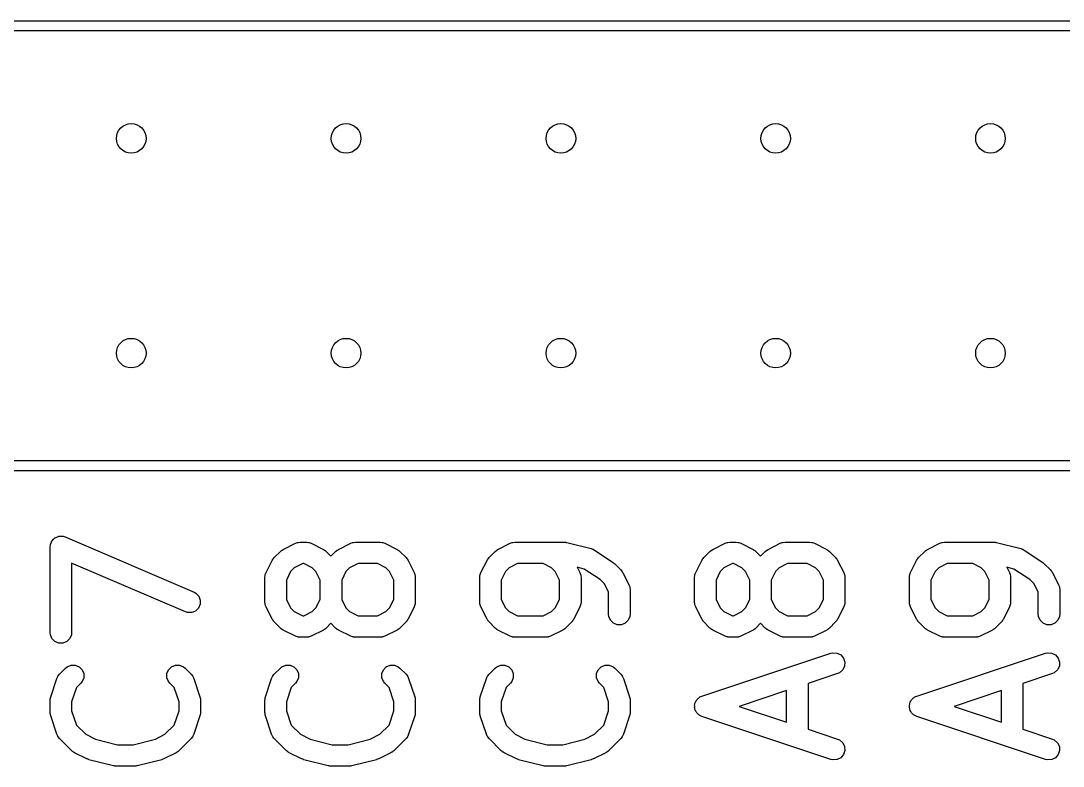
# Model space of a CAD drawing. Extents: x 0.05 to 1.97, y 0.05 to 3.57.
# Drawn here: x 0.6986 to 1.1838, y 2.6077 to 2.9547 of the extents above; entities that cross this region are included whole.
import ezdxf

# ---------------------------------------------------------------- set-up
doc = ezdxf.new("R2010")
doc.units = 0
doc.header["$MEASUREMENT"] = 0
doc.layers.add('BLACK', color=7, linetype='CONTINUOUS')

msp = doc.modelspace()

# ---------------------------------------------------------------- linework, layer by layer
at = {"layer": 'BLACK', "linetype": 'CONTINUOUS'}
for p, q in [((0.19764, 2.95472), (1.80236, 2.95472)), ((1.8, 2.95), (0.2, 2.95)), ((0.30236, 2.75), (1.8, 2.75)), ((1.80236, 2.74528), (0.3, 2.74528)), ((0.71272, 2.71175), (0.71308, 2.71263)), ((0.71308, 2.71263), (0.7131, 2.71265)), ((0.7131, 2.71265), (0.71311, 2.71268)), ((0.71311, 2.71268), (0.71379, 2.71334)), ((0.71379, 2.71334), (0.71446, 2.71401)), ((0.71446, 2.71401), (0.71449, 2.71402)), ((0.71449, 2.71402), (0.71451, 2.71404)), ((0.71451, 2.71404), (0.71539, 2.71439)), ((0.71539, 2.71439), (0.71626, 2.71475)), ((0.71626, 2.71475), (0.71629, 2.71475)), ((0.71629, 2.71475), (0.71632, 2.71477)), ((0.71632, 2.71477), (0.71727, 2.71475)), ((0.71727, 2.71475), (0.71821, 2.71475)), ((0.71821, 2.71475), (0.71824, 2.71474)), ((0.71824, 2.71474), (0.71827, 2.71474)), ((0.71827, 2.71474), (0.71921, 2.71445)), ((0.71921, 2.71445), (0.77921, 2.68873)), ((0.71224, 2.70985), (0.71233, 2.71083)), ((0.71224, 2.66985), (0.71224, 2.70985)), ((0.71233, 2.71083), (0.71235, 2.71085)), ((0.71235, 2.71088), (0.71272, 2.71175)), ((0.71235, 2.71085), (0.71235, 2.71088)), ((0.81942, 2.70767), (0.8198, 2.70799)), ((0.8198, 2.70799), (0.81989, 2.70809)), ((0.81989, 2.70809), (0.82004, 2.70818)), ((0.82004, 2.70818), (0.82017, 2.70829)), ((0.82017, 2.70829), (0.8203, 2.70834)), ((0.8203, 2.70834), (0.82072, 2.70861)), ((0.82072, 2.70861), (0.82643, 2.71146)), ((0.82643, 2.71146), (0.82735, 2.71181)), ((0.82735, 2.71181), (0.82752, 2.71183)), ((0.82752, 2.71183), (0.82769, 2.7119)), ((0.82769, 2.7119), (0.82867, 2.71199)), ((0.82867, 2.71199), (0.83152, 2.71199)), ((0.83152, 2.71199), (0.8325, 2.7119)), ((0.8325, 2.7119), (0.83266, 2.71183)), ((0.83266, 2.71183), (0.83284, 2.71181)), ((0.83284, 2.71181), (0.83376, 2.71146)), ((0.83376, 2.71146), (0.83947, 2.70861)), ((0.83947, 2.70861), (0.83989, 2.70834)), ((0.83989, 2.70834), (0.84001, 2.70829)), ((0.84001, 2.70829), (0.84015, 2.70818)), ((0.84015, 2.70818), (0.8403, 2.70809)), ((0.8403, 2.70809), (0.84039, 2.70799)), ((0.84039, 2.70799), (0.84077, 2.70767)), ((0.84513, 2.70767), (0.84551, 2.70799)), ((0.84551, 2.70799), (0.8456, 2.70809)), ((0.8456, 2.70809), (0.84575, 2.70818)), ((0.84575, 2.70818), (0.84589, 2.70829)), ((0.84589, 2.70829), (0.84601, 2.70834)), ((0.84601, 2.70834), (0.84643, 2.70861)), ((0.84643, 2.70861), (0.85214, 2.71146)), ((0.85214, 2.71146), (0.85306, 2.71181)), ((0.85306, 2.71181), (0.85324, 2.71183)), ((0.85324, 2.71183), (0.8534, 2.7119)), ((0.8534, 2.7119), (0.85438, 2.71199)), ((0.85438, 2.71199), (0.86581, 2.71199)), ((0.86581, 2.71199), (0.86678, 2.7119)), ((0.86678, 2.7119), (0.86695, 2.71183)), ((0.86695, 2.71183), (0.86713, 2.71181)), ((0.86713, 2.71181), (0.86804, 2.71146)), ((0.86804, 2.71146), (0.87376, 2.70861)), ((0.87376, 2.70861), (0.87418, 2.70834)), ((0.87418, 2.70834), (0.8743, 2.70829)), ((0.8743, 2.70829), (0.87444, 2.70818)), ((0.87444, 2.70818), (0.87459, 2.70809)), ((0.87459, 2.70809), (0.87467, 2.70799)), ((0.87467, 2.70799), (0.87506, 2.70767)), ((0.91942, 2.70767), (0.9198, 2.70799)), ((0.9198, 2.70799), (0.91989, 2.70809)), ((0.91989, 2.70809), (0.92004, 2.70818)), ((0.92004, 2.70818), (0.92017, 2.70829)), ((0.92017, 2.70829), (0.9203, 2.70834)), ((0.9203, 2.70834), (0.92072, 2.70861)), ((0.92072, 2.70861), (0.92643, 2.71146)), ((0.92643, 2.71146), (0.92735, 2.71181)), ((0.92735, 2.71181), (0.92752, 2.71183)), ((0.92752, 2.71183), (0.92769, 2.7119)), ((0.92769, 2.7119), (0.92867, 2.71199)), ((0.92867, 2.71199), (0.95152, 2.71199)), ((0.95152, 2.71199), (0.95169, 2.71198)), ((0.95169, 2.71198), (0.95177, 2.71199)), ((0.95177, 2.71199), (0.95213, 2.71193)), ((0.95213, 2.71193), (0.9525, 2.7119)), ((0.9525, 2.7119), (0.95257, 2.71187)), ((0.95257, 2.71187), (0.95274, 2.71184)), ((0.95274, 2.71184), (0.96416, 2.70899)), ((0.96416, 2.70899), (0.96474, 2.70878)), ((0.96474, 2.70878), (0.96486, 2.70876)), ((0.96486, 2.70876), (0.96497, 2.7087)), ((0.96497, 2.7087), (0.96509, 2.70866)), ((0.96509, 2.70866), (0.96519, 2.70858)), ((0.96519, 2.70858), (0.96572, 2.7083)), ((0.96572, 2.7083), (0.9743, 2.70258)), ((1.01942, 2.70767), (1.0198, 2.70799)), ((1.0198, 2.70799), (1.01989, 2.70809)), ((1.01989, 2.70809), (1.02004, 2.70818)), ((1.02004, 2.70818), (1.02017, 2.70829)), ((1.02017, 2.70829), (1.0203, 2.70834)), ((1.0203, 2.70834), (1.02072, 2.70861)), ((1.02072, 2.70861), (1.02643, 2.71146)), ((1.02643, 2.71146), (1.02735, 2.71181)), ((1.02735, 2.71181), (1.02752, 2.71183)), ((1.02752, 2.71183), (1.02769, 2.7119)), ((1.02769, 2.7119), (1.02867, 2.71199)), ((1.02867, 2.71199), (1.03152, 2.71199)), ((1.03152, 2.71199), (1.0325, 2.7119)), ((1.0325, 2.7119), (1.03266, 2.71183)), ((1.03266, 2.71183), (1.03284, 2.71181)), ((1.03284, 2.71181), (1.03376, 2.71146)), ((1.03376, 2.71146), (1.03947, 2.70861)), ((1.03947, 2.70861), (1.03989, 2.70834)), ((1.03989, 2.70834), (1.04001, 2.70829)), ((1.04001, 2.70829), (1.04015, 2.70818)), ((1.04015, 2.70818), (1.0403, 2.70809)), ((1.0403, 2.70809), (1.04039, 2.70799)), ((1.04039, 2.70799), (1.04077, 2.70767)), ((1.04513, 2.70767), (1.04551, 2.70799)), ((1.04551, 2.70799), (1.0456, 2.70809)), ((1.0456, 2.70809), (1.04575, 2.70818)), ((1.04575, 2.70818), (1.04589, 2.70829)), ((1.04589, 2.70829), (1.04601, 2.70834)), ((1.04601, 2.70834), (1.04643, 2.70861)), ((1.04643, 2.70861), (1.05214, 2.71146)), ((1.05214, 2.71146), (1.05306, 2.71181)), ((1.05306, 2.71181), (1.05324, 2.71183)), ((1.05324, 2.71183), (1.0534, 2.7119)), ((1.0534, 2.7119), (1.05438, 2.71199)), ((1.05438, 2.71199), (1.06581, 2.71199)), ((1.06581, 2.71199), (1.06678, 2.7119)), ((1.06678, 2.7119), (1.06695, 2.71183)), ((1.06695, 2.71183), (1.06713, 2.71181)), ((1.06713, 2.71181), (1.06804, 2.71146)), ((1.06804, 2.71146), (1.07376, 2.70861)), ((1.07376, 2.70861), (1.07418, 2.70834)), ((1.07418, 2.70834), (1.0743, 2.70829)), ((1.0743, 2.70829), (1.07444, 2.70818)), ((1.07444, 2.70818), (1.07459, 2.70809)), ((1.07459, 2.70809), (1.07467, 2.70799)), ((1.07467, 2.70799), (1.07506, 2.70767)), ((1.11942, 2.70767), (1.1198, 2.70799)), ((1.1198, 2.70799), (1.11989, 2.70809)), ((1.11989, 2.70809), (1.12004, 2.70818)), ((1.12004, 2.70818), (1.12017, 2.70829)), ((1.12017, 2.70829), (1.1203, 2.70834)), ((1.1203, 2.70834), (1.12072, 2.70861)), ((1.12072, 2.70861), (1.12643, 2.71146)), ((1.12643, 2.71146), (1.12735, 2.71181)), ((1.12735, 2.71181), (1.12752, 2.71183)), ((1.12752, 2.71183), (1.12769, 2.7119)), ((1.12769, 2.7119), (1.12867, 2.71199)), ((1.12867, 2.71199), (1.15152, 2.71199)), ((1.15152, 2.71199), (1.15169, 2.71198)), ((1.15169, 2.71198), (1.15177, 2.71199)), ((1.15177, 2.71199), (1.15213, 2.71193)), ((1.15213, 2.71193), (1.1525, 2.7119)), ((1.1525, 2.7119), (1.15257, 2.71187)), ((1.15257, 2.71187), (1.15274, 2.71184)), ((1.15274, 2.71184), (1.16416, 2.70899)), ((1.16416, 2.70899), (1.16474, 2.70878)), ((1.16474, 2.70878), (1.16486, 2.70876)), ((1.16486, 2.70876), (1.16497, 2.7087)), ((1.16497, 2.7087), (1.16509, 2.70866)), ((1.16509, 2.70866), (1.16519, 2.70858)), ((1.16519, 2.70858), (1.16572, 2.7083)), ((1.16572, 2.7083), (1.1743, 2.70258)), ((0.81276, 2.6978), (0.81562, 2.70351)), ((0.81562, 2.70351), (0.81589, 2.70393)), ((0.81589, 2.70393), (0.81594, 2.70406)), ((0.81594, 2.70406), (0.81605, 2.70419)), ((0.81605, 2.70419), (0.81614, 2.70434)), ((0.81614, 2.70434), (0.81624, 2.70443)), ((0.81624, 2.70443), (0.81656, 2.70481)), ((0.81656, 2.70481), (0.81942, 2.70767)), ((0.84077, 2.70767), (0.84295, 2.70549)), ((0.84295, 2.70549), (0.84513, 2.70767)), ((0.87506, 2.70767), (0.87792, 2.70481)), ((0.87792, 2.70481), (0.87823, 2.70443)), ((0.87823, 2.70443), (0.87833, 2.70434)), ((0.87833, 2.70434), (0.87842, 2.70419)), ((0.87842, 2.70419), (0.87854, 2.70406)), ((0.87854, 2.70406), (0.87859, 2.70393)), ((0.87859, 2.70393), (0.87885, 2.70351)), ((0.87885, 2.70351), (0.88171, 2.6978)), ((0.91276, 2.6978), (0.91562, 2.70351)), ((0.91562, 2.70351), (0.91589, 2.70393)), ((0.91589, 2.70393), (0.91594, 2.70406)), ((0.91594, 2.70406), (0.91605, 2.70419)), ((0.91605, 2.70419), (0.91614, 2.70434)), ((0.91614, 2.70434), (0.91624, 2.70443)), ((0.91624, 2.70443), (0.91656, 2.70481)), ((0.91656, 2.70481), (0.91942, 2.70767)), ((1.01276, 2.6978), (1.01562, 2.70351)), ((1.01562, 2.70351), (1.01589, 2.70393)), ((1.01589, 2.70393), (1.01594, 2.70406)), ((1.01594, 2.70406), (1.01605, 2.70419)), ((1.01605, 2.70419), (1.01614, 2.70434)), ((1.01614, 2.70434), (1.01624, 2.70443)), ((1.01624, 2.70443), (1.01656, 2.70481)), ((1.01656, 2.70481), (1.01942, 2.70767)), ((1.04077, 2.70767), (1.04295, 2.70549)), ((1.04295, 2.70549), (1.04513, 2.70767)), ((1.07506, 2.70767), (1.07792, 2.70481)), ((1.07792, 2.70481), (1.07823, 2.70443)), ((1.07823, 2.70443), (1.07833, 2.70434)), ((1.07833, 2.70434), (1.07842, 2.70419)), ((1.07842, 2.70419), (1.07854, 2.70406)), ((1.07854, 2.70406), (1.07859, 2.70393)), ((1.07859, 2.70393), (1.07885, 2.70351)), ((1.07885, 2.70351), (1.08171, 2.6978)), ((1.11277, 2.6978), (1.11562, 2.70351)), ((1.11562, 2.70351), (1.11589, 2.70393)), ((1.11589, 2.70393), (1.11594, 2.70406)), ((1.11594, 2.70406), (1.11605, 2.70419)), ((1.11605, 2.70419), (1.11614, 2.70434)), ((1.11614, 2.70434), (1.11624, 2.70443)), ((1.11624, 2.70443), (1.11656, 2.70481)), ((1.11656, 2.70481), (1.11942, 2.70767)), ((0.77527, 2.67954), (0.72224, 2.70227)), ((0.72224, 2.70227), (0.72224, 2.66985)), ((0.8242, 2.69832), (0.82224, 2.69438)), ((0.82591, 2.70003), (0.8242, 2.69832)), ((0.82985, 2.70199), (0.82591, 2.70003)), ((0.83034, 2.70199), (0.82985, 2.70199)), ((0.83428, 2.70003), (0.83034, 2.70199)), ((0.83598, 2.69832), (0.83428, 2.70003)), ((0.83795, 2.69438), (0.83598, 2.69832)), ((0.84992, 2.69832), (0.84795, 2.69438)), ((0.85163, 2.70003), (0.84992, 2.69832)), ((0.85556, 2.70199), (0.85163, 2.70003)), ((0.86463, 2.70199), (0.85556, 2.70199)), ((0.86856, 2.70003), (0.86463, 2.70199)), ((0.87027, 2.69832), (0.86856, 2.70003)), ((0.87224, 2.69438), (0.87027, 2.69832)), ((0.9242, 2.69832), (0.92224, 2.69438)), ((0.92591, 2.70003), (0.9242, 2.69832)), ((0.92985, 2.70199), (0.92591, 2.70003)), ((0.94177, 2.70199), (0.92985, 2.70199)), ((0.9457, 2.70003), (0.94177, 2.70199)), ((0.94741, 2.69832), (0.9457, 2.70003)), ((0.94938, 2.69438), (0.94741, 2.69832)), ((0.9609, 2.69949), (0.95759, 2.70032)), ((0.95759, 2.70032), (0.95885, 2.6978)), ((0.96834, 2.69454), (0.9609, 2.69949)), ((0.9743, 2.70258), (0.9743, 2.70258)), ((0.9743, 2.70258), (0.9743, 2.70258)), ((0.9743, 2.70258), (0.97467, 2.70227)), ((0.97467, 2.70227), (0.97505, 2.70196)), ((0.97505, 2.70196), (0.97506, 2.70196)), ((0.97506, 2.70196), (0.97506, 2.70196)), ((0.97506, 2.70196), (0.97792, 2.6991)), ((0.97792, 2.6991), (0.97823, 2.69872)), ((0.97823, 2.69872), (0.97833, 2.69863)), ((0.97833, 2.69863), (0.97842, 2.69848)), ((0.97842, 2.69848), (0.97854, 2.69834)), ((0.97854, 2.69834), (0.97859, 2.69822)), ((0.97859, 2.69822), (0.97885, 2.6978)), ((1.0242, 2.69832), (1.02224, 2.69438)), ((1.02591, 2.70003), (1.0242, 2.69832)), ((1.02985, 2.70199), (1.02591, 2.70003)), ((1.03034, 2.70199), (1.02985, 2.70199)), ((1.03428, 2.70003), (1.03034, 2.70199)), ((1.03598, 2.69832), (1.03428, 2.70003)), ((1.03795, 2.69438), (1.03598, 2.69832)), ((1.04992, 2.69832), (1.04795, 2.69438)), ((1.05163, 2.70003), (1.04992, 2.69832)), ((1.05556, 2.70199), (1.05163, 2.70003)), ((1.06463, 2.70199), (1.05556, 2.70199)), ((1.06856, 2.70003), (1.06463, 2.70199)), ((1.07027, 2.69832), (1.06856, 2.70003)), ((1.07224, 2.69438), (1.07027, 2.69832)), ((1.1242, 2.69832), (1.12224, 2.69438)), ((1.12591, 2.70003), (1.1242, 2.69832)), ((1.12985, 2.70199), (1.12591, 2.70003)), ((1.14177, 2.70199), (1.12985, 2.70199)), ((1.1457, 2.70003), (1.14177, 2.70199)), ((1.14741, 2.69832), (1.1457, 2.70003)), ((1.14938, 2.69438), (1.14741, 2.69832)), ((1.1609, 2.69949), (1.15759, 2.70032)), ((1.15759, 2.70032), (1.15885, 2.6978)), ((1.16834, 2.69454), (1.1609, 2.69949)), ((1.1743, 2.70258), (1.1743, 2.70258)), ((1.1743, 2.70258), (1.1743, 2.70258)), ((1.1743, 2.70258), (1.17467, 2.70227)), ((1.17467, 2.70227), (1.17505, 2.70196)), ((1.17505, 2.70196), (1.17506, 2.70196)), ((1.17506, 2.70196), (1.17506, 2.70196)), ((1.17506, 2.70196), (1.17792, 2.6991)), ((1.17792, 2.6991), (1.17823, 2.69872)), ((1.17823, 2.69872), (1.17833, 2.69863)), ((1.17833, 2.69863), (1.17842, 2.69848)), ((1.17842, 2.69848), (1.17854, 2.69834)), ((1.17854, 2.69834), (1.17859, 2.69822)), ((1.17859, 2.69822), (1.17885, 2.6978)), ((0.81224, 2.69556), (0.81233, 2.69654)), ((0.81224, 2.68414), (0.81224, 2.69556)), ((0.81233, 2.69654), (0.8124, 2.69671)), ((0.8124, 2.69671), (0.81241, 2.69688)), ((0.81241, 2.69688), (0.81276, 2.6978)), ((0.82224, 2.69438), (0.82224, 2.68532)), ((0.83795, 2.68532), (0.83795, 2.69438)), ((0.84795, 2.69438), (0.84795, 2.68532)), ((0.87224, 2.68532), (0.87224, 2.69438)), ((0.88171, 2.6978), (0.88206, 2.69688)), ((0.88206, 2.69688), (0.88207, 2.69671)), ((0.88207, 2.69671), (0.88214, 2.69654)), ((0.88214, 2.69654), (0.88224, 2.69556)), ((0.88224, 2.69556), (0.88224, 2.68414)), ((0.91224, 2.69556), (0.91233, 2.69654)), ((0.91224, 2.68414), (0.91224, 2.69556)), ((0.91233, 2.69654), (0.9124, 2.69671)), ((0.9124, 2.69671), (0.91241, 2.69688)), ((0.91241, 2.69688), (0.91276, 2.6978)), ((0.92224, 2.69438), (0.92224, 2.68532)), ((0.94938, 2.68532), (0.94938, 2.69438)), ((0.95885, 2.6978), (0.9592, 2.69688)), ((0.9592, 2.69688), (0.95922, 2.69671)), ((0.95922, 2.69671), (0.95928, 2.69654)), ((0.95928, 2.69654), (0.95938, 2.69556)), ((0.95938, 2.69556), (0.95938, 2.68414)), ((0.97027, 2.6926), (0.96834, 2.69454)), ((0.97885, 2.6978), (0.98171, 2.69209)), ((1.01224, 2.69556), (1.01233, 2.69654)), ((1.01224, 2.68414), (1.01224, 2.69556)), ((1.01233, 2.69654), (1.0124, 2.69671)), ((1.0124, 2.69671), (1.01241, 2.69688)), ((1.01241, 2.69688), (1.01276, 2.6978)), ((1.02224, 2.69438), (1.02224, 2.68532)), ((1.03795, 2.68532), (1.03795, 2.69438)), ((1.04795, 2.69438), (1.04795, 2.68532)), ((1.07224, 2.68532), (1.07224, 2.69438)), ((1.08171, 2.6978), (1.08206, 2.69688)), ((1.08206, 2.69688), (1.08207, 2.69671)), ((1.08207, 2.69671), (1.08214, 2.69654)), ((1.08214, 2.69654), (1.08224, 2.69556)), ((1.08224, 2.69556), (1.08224, 2.68414)), ((1.11224, 2.69556), (1.11233, 2.69654)), ((1.11224, 2.68414), (1.11224, 2.69556)), ((1.11233, 2.69654), (1.1124, 2.69671)), ((1.1124, 2.69671), (1.11241, 2.69688)), ((1.11241, 2.69688), (1.11277, 2.6978)), ((1.12224, 2.69438), (1.12224, 2.68532)), ((1.14938, 2.68532), (1.14938, 2.69438)), ((1.15885, 2.6978), (1.1592, 2.69688)), ((1.1592, 2.69688), (1.15922, 2.69671)), ((1.15922, 2.69671), (1.15928, 2.69654)), ((1.15928, 2.69654), (1.15938, 2.69556)), ((1.15938, 2.69556), (1.15938, 2.68414)), ((1.17027, 2.6926), (1.16834, 2.69454)), ((1.17885, 2.6978), (1.18171, 2.69209)), ((0.77921, 2.68873), (0.78007, 2.68826)), ((0.97224, 2.68867), (0.97027, 2.6926)), ((0.97224, 2.67842), (0.97224, 2.68867)), ((0.98171, 2.69209), (0.98206, 2.69117)), ((0.98206, 2.69117), (0.98207, 2.69099)), ((0.98207, 2.69099), (0.98214, 2.69083)), ((0.98214, 2.69083), (0.98224, 2.68985)), ((0.98224, 2.68985), (0.98224, 2.67842)), ((1.17224, 2.68867), (1.17027, 2.6926)), ((1.17224, 2.67842), (1.17224, 2.68867)), ((1.18171, 2.69209), (1.18206, 2.69117)), ((1.18206, 2.69117), (1.18207, 2.69099)), ((1.18207, 2.69099), (1.18214, 2.69083)), ((1.18214, 2.69083), (1.18224, 2.68985)), ((1.18224, 2.68985), (1.18224, 2.67842)), ((0.78007, 2.68826), (0.78143, 2.68686)), ((0.78143, 2.68686), (0.78215, 2.68505)), ((0.78215, 2.68505), (0.78213, 2.6831)), ((0.81233, 2.68316), (0.81224, 2.68414)), ((0.82224, 2.68532), (0.8242, 2.68138)), ((0.83598, 2.68138), (0.83795, 2.68532)), ((0.84795, 2.68532), (0.84992, 2.68138)), ((0.87027, 2.68138), (0.87224, 2.68532)), ((0.88224, 2.68414), (0.88214, 2.68316)), ((0.91233, 2.68316), (0.91224, 2.68414)), ((0.92224, 2.68532), (0.9242, 2.68138)), ((0.94741, 2.68138), (0.94938, 2.68532)), ((0.95938, 2.68414), (0.95928, 2.68316)), ((1.01233, 2.68316), (1.01224, 2.68414)), ((1.02224, 2.68532), (1.0242, 2.68138)), ((1.03598, 2.68138), (1.03795, 2.68532)), ((1.04795, 2.68532), (1.04992, 2.68138)), ((1.07027, 2.68138), (1.07224, 2.68532)), ((1.08224, 2.68414), (1.08214, 2.68316)), ((1.11233, 2.68316), (1.11224, 2.68414)), ((1.12224, 2.68532), (1.1242, 2.68138)), ((1.14741, 2.68138), (1.14938, 2.68532)), ((1.15938, 2.68414), (1.15928, 2.68316)), ((0.7762, 2.67924), (0.77527, 2.67954)), ((0.77815, 2.67922), (0.7762, 2.67924)), ((0.77996, 2.67994), (0.77815, 2.67922)), ((0.78136, 2.68131), (0.77996, 2.67994)), ((0.78213, 2.6831), (0.78136, 2.68131)), ((0.8124, 2.68299), (0.81233, 2.68316)), ((0.81241, 2.68281), (0.8124, 2.68299)), ((0.81276, 2.6819), (0.81241, 2.68281)), ((0.81562, 2.67618), (0.81276, 2.6819)), ((0.8242, 2.68138), (0.82591, 2.67967)), ((0.82591, 2.67967), (0.82985, 2.67771)), ((0.83034, 2.67771), (0.83428, 2.67967)), ((0.83428, 2.67967), (0.83598, 2.68138)), ((0.84992, 2.68138), (0.85163, 2.67967)), ((0.85163, 2.67967), (0.85556, 2.67771)), ((0.86463, 2.67771), (0.86856, 2.67967)), ((0.86856, 2.67967), (0.87027, 2.68138)), ((0.88171, 2.6819), (0.87885, 2.67618)), ((0.88206, 2.68281), (0.88171, 2.6819)), ((0.88207, 2.68299), (0.88206, 2.68281)), ((0.88214, 2.68316), (0.88207, 2.68299)), ((0.9124, 2.68299), (0.91233, 2.68316)), ((0.91241, 2.68281), (0.9124, 2.68299)), ((0.91276, 2.6819), (0.91241, 2.68281)), ((0.91562, 2.67618), (0.91276, 2.6819)), ((0.9242, 2.68138), (0.92591, 2.67967)), ((0.92591, 2.67967), (0.92985, 2.67771)), ((0.94177, 2.67771), (0.9457, 2.67967)), ((0.9457, 2.67967), (0.94741, 2.68138)), ((0.95885, 2.6819), (0.95599, 2.67618)), ((0.9592, 2.68281), (0.95885, 2.6819)), ((0.95922, 2.68299), (0.9592, 2.68281)), ((0.95928, 2.68316), (0.95922, 2.68299)), ((1.0124, 2.68299), (1.01233, 2.68316)), ((1.01241, 2.68281), (1.0124, 2.68299)), ((1.01276, 2.6819), (1.01241, 2.68281)), ((1.01562, 2.67618), (1.01276, 2.6819)), ((1.0242, 2.68138), (1.02591, 2.67967)), ((1.02591, 2.67967), (1.02985, 2.67771)), ((1.03034, 2.67771), (1.03428, 2.67967)), ((1.03428, 2.67967), (1.03598, 2.68138)), ((1.04992, 2.68138), (1.05163, 2.67967)), ((1.05163, 2.67967), (1.05556, 2.67771)), ((1.06463, 2.67771), (1.06856, 2.67967)), ((1.06856, 2.67967), (1.07027, 2.68138)), ((1.08171, 2.6819), (1.07885, 2.67618)), ((1.08206, 2.68281), (1.08171, 2.6819)), ((1.08207, 2.68299), (1.08206, 2.68281)), ((1.08214, 2.68316), (1.08207, 2.68299)), ((1.1124, 2.68299), (1.11233, 2.68316)), ((1.11241, 2.68281), (1.1124, 2.68299)), ((1.11277, 2.6819), (1.11241, 2.68281)), ((1.11562, 2.67618), (1.11277, 2.6819)), ((1.1242, 2.68138), (1.12591, 2.67967)), ((1.12591, 2.67967), (1.12985, 2.67771)), ((1.14177, 2.67771), (1.1457, 2.67967)), ((1.1457, 2.67967), (1.14741, 2.68138)), ((1.15885, 2.6819), (1.15599, 2.67618)), ((1.1592, 2.68281), (1.15885, 2.6819)), ((1.15922, 2.68299), (1.1592, 2.68281)), ((1.15928, 2.68316), (1.15922, 2.68299)), ((0.81589, 2.67577), (0.81562, 2.67618)), ((0.81594, 2.67564), (0.81589, 2.67577)), ((0.81605, 2.67551), (0.81594, 2.67564)), ((0.81614, 2.67536), (0.81605, 2.67551)), ((0.81624, 2.67527), (0.81614, 2.67536)), ((0.81656, 2.67489), (0.81624, 2.67527)), ((0.81942, 2.67203), (0.81656, 2.67489)), ((0.82985, 2.67771), (0.83034, 2.67771)), ((0.84295, 2.67421), (0.84077, 2.67203)), ((0.84513, 2.67203), (0.84295, 2.67421)), ((0.85556, 2.67771), (0.86463, 2.67771)), ((0.87792, 2.67489), (0.87506, 2.67203)), ((0.87823, 2.67527), (0.87792, 2.67489)), ((0.87833, 2.67536), (0.87823, 2.67527)), ((0.87842, 2.67551), (0.87833, 2.67536)), ((0.87854, 2.67564), (0.87842, 2.67551)), ((0.87859, 2.67577), (0.87854, 2.67564)), ((0.87885, 2.67618), (0.87859, 2.67577)), ((0.91589, 2.67577), (0.91562, 2.67618)), ((0.91594, 2.67564), (0.91589, 2.67577)), ((0.91605, 2.67551), (0.91594, 2.67564)), ((0.91614, 2.67536), (0.91605, 2.67551)), ((0.91624, 2.67527), (0.91614, 2.67536)), ((0.91656, 2.67489), (0.91624, 2.67527)), ((0.91942, 2.67203), (0.91656, 2.67489)), ((0.92985, 2.67771), (0.94177, 2.67771)), ((0.95506, 2.67489), (0.9522, 2.67203)), ((0.95537, 2.67527), (0.95506, 2.67489)), ((0.95547, 2.67536), (0.95537, 2.67527)), ((0.95557, 2.67551), (0.95547, 2.67536)), ((0.95568, 2.67564), (0.95557, 2.67551)), ((0.95573, 2.67577), (0.95568, 2.67564)), ((0.95599, 2.67618), (0.95573, 2.67577)), ((0.97233, 2.67745), (0.97224, 2.67842)), ((0.97308, 2.67564), (0.97233, 2.67745)), ((0.97446, 2.67426), (0.97308, 2.67564)), ((0.97626, 2.67352), (0.97446, 2.67426)), ((0.98001, 2.67426), (0.97821, 2.67352)), ((0.98139, 2.67564), (0.98001, 2.67426)), ((0.98214, 2.67745), (0.98139, 2.67564)), ((0.98224, 2.67842), (0.98214, 2.67745)), ((1.01589, 2.67577), (1.01562, 2.67618)), ((1.01594, 2.67564), (1.01589, 2.67577)), ((1.01605, 2.67551), (1.01594, 2.67564)), ((1.01614, 2.67536), (1.01605, 2.67551)), ((1.01624, 2.67527), (1.01614, 2.67536)), ((1.01656, 2.67489), (1.01624, 2.67527)), ((1.01942, 2.67203), (1.01656, 2.67489)), ((1.02985, 2.67771), (1.03034, 2.67771)), ((1.04295, 2.67421), (1.04077, 2.67203)), ((1.04513, 2.67203), (1.04295, 2.67421)), ((1.05556, 2.67771), (1.06463, 2.67771)), ((1.07792, 2.67489), (1.07506, 2.67203)), ((1.07823, 2.67527), (1.07792, 2.67489)), ((1.07833, 2.67536), (1.07823, 2.67527)), ((1.07842, 2.67551), (1.07833, 2.67536)), ((1.07854, 2.67564), (1.07842, 2.67551)), ((1.07859, 2.67577), (1.07854, 2.67564)), ((1.07885, 2.67618), (1.07859, 2.67577)), ((1.11589, 2.67577), (1.11562, 2.67618)), ((1.11594, 2.67564), (1.11589, 2.67577)), ((1.11605, 2.67551), (1.11594, 2.67564)), ((1.11614, 2.67536), (1.11605, 2.67551)), ((1.11624, 2.67527), (1.11614, 2.67536)), ((1.11656, 2.67489), (1.11624, 2.67527)), ((1.11942, 2.67203), (1.11656, 2.67489)), ((1.12985, 2.67771), (1.14177, 2.67771)), ((1.15506, 2.67489), (1.1522, 2.67203)), ((1.15537, 2.67527), (1.15506, 2.67489)), ((1.15547, 2.67536), (1.15537, 2.67527)), ((1.15557, 2.67551), (1.15547, 2.67536)), ((1.15568, 2.67564), (1.15557, 2.67551)), ((1.15573, 2.67577), (1.15568, 2.67564)), ((1.15599, 2.67618), (1.15573, 2.67577)), ((1.17233, 2.67745), (1.17224, 2.67842)), ((1.17308, 2.67564), (1.17233, 2.67745)), ((1.17446, 2.67426), (1.17308, 2.67564)), ((1.17626, 2.67352), (1.17446, 2.67426)), ((1.18001, 2.67426), (1.17821, 2.67352)), ((1.18139, 2.67564), (1.18001, 2.67426)), ((1.18214, 2.67745), (1.18139, 2.67564)), ((1.18224, 2.67842), (1.18214, 2.67745)), ((0.71233, 2.66887), (0.71224, 2.66985)), ((0.71308, 2.66707), (0.71233, 2.66887)), ((0.72214, 2.66887), (0.72139, 2.66707)), ((0.72224, 2.66985), (0.72214, 2.66887)), ((0.8198, 2.67171), (0.81942, 2.67203)), ((0.81989, 2.67161), (0.8198, 2.67171)), ((0.82004, 2.67152), (0.81989, 2.67161)), ((0.82017, 2.67141), (0.82004, 2.67152)), ((0.8203, 2.67136), (0.82017, 2.67141)), ((0.82072, 2.67109), (0.8203, 2.67136)), ((0.82643, 2.66823), (0.82072, 2.67109)), ((0.83947, 2.67109), (0.83376, 2.66823)), ((0.83989, 2.67136), (0.83947, 2.67109)), ((0.84001, 2.67141), (0.83989, 2.67136)), ((0.84015, 2.67152), (0.84001, 2.67141)), ((0.8403, 2.67161), (0.84015, 2.67152)), ((0.84039, 2.67171), (0.8403, 2.67161)), ((0.84077, 2.67203), (0.84039, 2.67171)), ((0.84551, 2.67171), (0.84513, 2.67203)), ((0.8456, 2.67161), (0.84551, 2.67171)), ((0.84575, 2.67152), (0.8456, 2.67161)), ((0.84589, 2.67141), (0.84575, 2.67152)), ((0.84601, 2.67136), (0.84589, 2.67141)), ((0.84643, 2.67109), (0.84601, 2.67136)), ((0.85214, 2.66823), (0.84643, 2.67109)), ((0.87376, 2.67109), (0.86804, 2.66823)), ((0.87418, 2.67136), (0.87376, 2.67109)), ((0.8743, 2.67141), (0.87418, 2.67136)), ((0.87444, 2.67152), (0.8743, 2.67141)), ((0.87459, 2.67161), (0.87444, 2.67152)), ((0.87467, 2.67171), (0.87459, 2.67161)), ((0.87506, 2.67203), (0.87467, 2.67171)), ((0.9198, 2.67171), (0.91942, 2.67203)), ((0.91989, 2.67161), (0.9198, 2.67171)), ((0.92004, 2.67152), (0.91989, 2.67161)), ((0.92017, 2.67141), (0.92004, 2.67152)), ((0.9203, 2.67136), (0.92017, 2.67141)), ((0.92072, 2.67109), (0.9203, 2.67136)), ((0.92643, 2.66823), (0.92072, 2.67109)), ((0.9509, 2.67109), (0.94519, 2.66823)), ((0.95132, 2.67136), (0.9509, 2.67109)), ((0.95144, 2.67141), (0.95132, 2.67136)), ((0.95158, 2.67152), (0.95144, 2.67141)), ((0.95173, 2.67161), (0.95158, 2.67152)), ((0.95182, 2.67171), (0.95173, 2.67161)), ((0.9522, 2.67203), (0.95182, 2.67171)), ((0.97821, 2.67352), (0.97626, 2.67352)), ((1.0198, 2.67171), (1.01942, 2.67203)), ((1.01989, 2.67161), (1.0198, 2.67171)), ((1.02004, 2.67152), (1.01989, 2.67161)), ((1.02017, 2.67141), (1.02004, 2.67152)), ((1.0203, 2.67136), (1.02017, 2.67141)), ((1.02072, 2.67109), (1.0203, 2.67136)), ((1.02643, 2.66823), (1.02072, 2.67109)), ((1.03947, 2.67109), (1.03376, 2.66823)), ((1.03989, 2.67136), (1.03947, 2.67109)), ((1.04001, 2.67141), (1.03989, 2.67136)), ((1.04015, 2.67152), (1.04001, 2.67141)), ((1.0403, 2.67161), (1.04015, 2.67152)), ((1.04039, 2.67171), (1.0403, 2.67161)), ((1.04077, 2.67203), (1.04039, 2.67171)), ((1.04551, 2.67171), (1.04513, 2.67203)), ((1.0456, 2.67161), (1.04551, 2.67171)), ((1.04575, 2.67152), (1.0456, 2.67161)), ((1.04589, 2.67141), (1.04575, 2.67152)), ((1.04601, 2.67136), (1.04589, 2.67141)), ((1.04643, 2.67109), (1.04601, 2.67136)), ((1.05214, 2.66823), (1.04643, 2.67109)), ((1.07376, 2.67109), (1.06804, 2.66823)), ((1.07418, 2.67136), (1.07376, 2.67109)), ((1.0743, 2.67141), (1.07418, 2.67136)), ((1.07444, 2.67152), (1.0743, 2.67141)), ((1.07459, 2.67161), (1.07444, 2.67152)), ((1.07467, 2.67171), (1.07459, 2.67161)), ((1.07506, 2.67203), (1.07467, 2.67171)), ((1.1198, 2.67171), (1.11942, 2.67203)), ((1.11989, 2.67161), (1.1198, 2.67171)), ((1.12004, 2.67152), (1.11989, 2.67161)), ((1.12017, 2.67141), (1.12004, 2.67152)), ((1.1203, 2.67136), (1.12017, 2.67141)), ((1.12072, 2.67109), (1.1203, 2.67136)), ((1.12643, 2.66823), (1.12072, 2.67109)), ((1.1509, 2.67109), (1.14519, 2.66823)), ((1.15132, 2.67136), (1.1509, 2.67109)), ((1.15144, 2.67141), (1.15132, 2.67136)), ((1.15158, 2.67152), (1.15144, 2.67141)), ((1.15173, 2.67161), (1.15158, 2.67152)), ((1.15182, 2.67171), (1.15173, 2.67161)), ((1.1522, 2.67203), (1.15182, 2.67171)), ((1.17821, 2.67352), (1.17626, 2.67352)), ((0.71446, 2.66569), (0.71308, 2.66707)), ((0.71626, 2.66495), (0.71446, 2.66569)), ((0.71821, 2.66495), (0.71626, 2.66495)), ((0.72001, 2.66569), (0.71821, 2.66495)), ((0.72139, 2.66707), (0.72001, 2.66569)), ((0.82735, 2.66788), (0.82643, 2.66823)), ((0.82752, 2.66787), (0.82735, 2.66788)), ((0.82769, 2.6678), (0.82752, 2.66787)), ((0.82867, 2.66771), (0.82769, 2.6678)), ((0.83152, 2.66771), (0.82867, 2.66771)), ((0.8325, 2.6678), (0.83152, 2.66771)), ((0.83266, 2.66787), (0.8325, 2.6678)), ((0.83284, 2.66788), (0.83266, 2.66787)), ((0.83376, 2.66823), (0.83284, 2.66788)), ((0.85306, 2.66788), (0.85214, 2.66823)), ((0.85324, 2.66787), (0.85306, 2.66788)), ((0.8534, 2.6678), (0.85324, 2.66787)), ((0.85438, 2.66771), (0.8534, 2.6678)), ((0.86581, 2.66771), (0.85438, 2.66771)), ((0.86678, 2.6678), (0.86581, 2.66771)), ((0.86695, 2.66787), (0.86678, 2.6678)), ((0.86713, 2.66788), (0.86695, 2.66787)), ((0.86804, 2.66823), (0.86713, 2.66788)), ((0.92735, 2.66788), (0.92643, 2.66823)), ((0.92752, 2.66787), (0.92735, 2.66788)), ((0.92769, 2.6678), (0.92752, 2.66787)), ((0.92867, 2.66771), (0.92769, 2.6678)), ((0.94295, 2.66771), (0.92867, 2.66771)), ((0.94393, 2.6678), (0.94295, 2.66771)), ((0.94409, 2.66787), (0.94393, 2.6678)), ((0.94427, 2.66788), (0.94409, 2.66787)), ((0.94519, 2.66823), (0.94427, 2.66788)), ((1.02735, 2.66788), (1.02643, 2.66823)), ((1.02752, 2.66787), (1.02735, 2.66788)), ((1.02769, 2.6678), (1.02752, 2.66787)), ((1.02867, 2.66771), (1.02769, 2.6678)), ((1.03152, 2.66771), (1.02867, 2.66771)), ((1.0325, 2.6678), (1.03152, 2.66771)), ((1.03266, 2.66787), (1.0325, 2.6678)), ((1.03284, 2.66788), (1.03266, 2.66787)), ((1.03376, 2.66823), (1.03284, 2.66788)), ((1.05306, 2.66788), (1.05214, 2.66823)), ((1.05324, 2.66787), (1.05306, 2.66788)), ((1.0534, 2.6678), (1.05324, 2.66787)), ((1.05438, 2.66771), (1.0534, 2.6678)), ((1.06581, 2.66771), (1.05438, 2.66771)), ((1.06678, 2.6678), (1.06581, 2.66771)), ((1.06695, 2.66787), (1.06678, 2.6678)), ((1.06713, 2.66788), (1.06695, 2.66787)), ((1.06804, 2.66823), (1.06713, 2.66788)), ((1.12735, 2.66788), (1.12643, 2.66823)), ((1.12752, 2.66787), (1.12735, 2.66788)), ((1.12769, 2.6678), (1.12752, 2.66787)), ((1.12867, 2.66771), (1.12769, 2.6678)), ((1.14295, 2.66771), (1.12867, 2.66771)), ((1.14393, 2.6678), (1.14295, 2.66771)), ((1.14409, 2.66787), (1.14393, 2.6678)), ((1.14427, 2.66788), (1.14409, 2.66787)), ((1.14519, 2.66823), (1.14427, 2.66788)), ((1.01566, 2.64031), (1.07566, 2.66031)), ((1.07566, 2.66031), (1.07661, 2.66052)), ((1.07661, 2.66052), (1.07856, 2.66039)), ((1.07856, 2.66039), (1.0803, 2.65951)), ((1.0803, 2.65951), (1.08158, 2.65804)), ((1.11566, 2.64031), (1.17566, 2.66031)), ((1.17566, 2.66031), (1.17661, 2.66052)), ((1.17661, 2.66052), (1.17856, 2.66039)), ((1.17856, 2.66039), (1.1803, 2.65951)), ((1.1803, 2.65951), (1.18158, 2.65804)), ((0.72017, 2.65401), (0.72198, 2.65475)), ((0.72198, 2.65475), (0.72393, 2.65475)), ((0.72393, 2.65475), (0.72573, 2.65401)), ((0.76874, 2.65401), (0.77055, 2.65475)), ((0.77055, 2.65475), (0.7725, 2.65475)), ((0.7725, 2.65475), (0.7743, 2.65401)), ((0.82017, 2.65401), (0.82198, 2.65475)), ((0.82198, 2.65475), (0.82393, 2.65475)), ((0.82393, 2.65475), (0.82573, 2.65401)), ((0.86874, 2.65401), (0.87055, 2.65475)), ((0.87055, 2.65475), (0.8725, 2.65475)), ((0.8725, 2.65475), (0.8743, 2.65401)), ((0.92017, 2.65401), (0.92198, 2.65475)), ((0.92198, 2.65475), (0.92393, 2.65475)), ((0.92393, 2.65475), (0.92573, 2.65401)), ((0.96874, 2.65401), (0.97055, 2.65475)), ((0.97055, 2.65475), (0.9725, 2.65475)), ((0.9725, 2.65475), (0.9743, 2.65401)), ((1.08158, 2.65804), (1.0822, 2.65619)), ((1.0822, 2.65619), (1.08206, 2.65424)), ((1.18158, 2.65804), (1.1822, 2.65619)), ((1.1822, 2.65619), (1.18206, 2.65424)), ((0.71535, 2.64857), (0.71575, 2.64947)), ((0.71575, 2.64947), (0.71587, 2.6496)), ((0.71587, 2.6496), (0.71594, 2.64977)), ((0.71594, 2.64977), (0.71656, 2.65053)), ((0.71656, 2.65053), (0.71942, 2.65339)), ((0.71942, 2.65339), (0.72017, 2.65401)), ((0.72573, 2.65401), (0.72711, 2.65263)), ((0.72711, 2.65263), (0.72786, 2.65083)), ((0.72786, 2.65083), (0.72786, 2.64887)), ((0.76662, 2.65083), (0.76737, 2.65263)), ((0.76662, 2.64887), (0.76662, 2.65083)), ((0.76737, 2.65263), (0.76874, 2.65401)), ((0.7743, 2.65401), (0.77506, 2.65339)), ((0.77506, 2.65339), (0.77792, 2.65053)), ((0.77792, 2.65053), (0.77854, 2.64977)), ((0.77854, 2.64977), (0.77861, 2.6496)), ((0.77861, 2.6496), (0.77872, 2.64947)), ((0.77872, 2.64947), (0.77912, 2.64857)), ((0.81535, 2.64857), (0.81575, 2.64947)), ((0.81575, 2.64947), (0.81587, 2.6496)), ((0.81587, 2.6496), (0.81594, 2.64977)), ((0.81594, 2.64977), (0.81656, 2.65053)), ((0.81656, 2.65053), (0.81942, 2.65339)), ((0.81942, 2.65339), (0.82017, 2.65401)), ((0.82573, 2.65401), (0.82711, 2.65263)), ((0.82711, 2.65263), (0.82786, 2.65083)), ((0.82786, 2.65083), (0.82786, 2.64887)), ((0.86662, 2.65083), (0.86737, 2.65263)), ((0.86662, 2.64887), (0.86662, 2.65083)), ((0.86737, 2.65263), (0.86874, 2.65401)), ((0.8743, 2.65401), (0.87506, 2.65339)), ((0.87506, 2.65339), (0.87792, 2.65053)), ((0.87792, 2.65053), (0.87854, 2.64977)), ((0.87854, 2.64977), (0.87861, 2.6496)), ((0.87861, 2.6496), (0.87872, 2.64947)), ((0.87872, 2.64947), (0.87912, 2.64857)), ((0.91535, 2.64857), (0.91575, 2.64947)), ((0.91575, 2.64947), (0.91587, 2.6496)), ((0.91587, 2.6496), (0.91594, 2.64977)), ((0.91594, 2.64977), (0.91656, 2.65053)), ((0.91656, 2.65053), (0.91942, 2.65339)), ((0.91942, 2.65339), (0.92017, 2.65401)), ((0.92573, 2.65401), (0.92711, 2.65263)), ((0.92711, 2.65263), (0.92786, 2.65083)), ((0.92786, 2.65083), (0.92786, 2.64887)), ((0.96662, 2.65083), (0.96737, 2.65263)), ((0.96662, 2.64887), (0.96662, 2.65083)), ((0.96737, 2.65263), (0.96874, 2.65401)), ((0.9743, 2.65401), (0.97506, 2.65339)), ((0.97506, 2.65339), (0.97792, 2.65053)), ((0.97792, 2.65053), (0.97854, 2.64977)), ((0.97854, 2.64977), (0.97861, 2.6496)), ((0.97861, 2.6496), (0.97872, 2.64947)), ((0.97872, 2.64947), (0.97912, 2.64857)), ((1.07882, 2.65082), (1.06509, 2.64625)), ((1.07971, 2.65122), (1.07882, 2.65082)), ((1.08119, 2.6525), (1.07971, 2.65122)), ((1.08206, 2.65424), (1.08119, 2.6525)), ((1.17882, 2.65082), (1.16509, 2.64625)), ((1.17971, 2.65122), (1.17882, 2.65082)), ((1.18119, 2.6525), (1.17971, 2.65122)), ((1.18206, 2.65424), (1.18119, 2.6525)), ((0.71249, 2.64), (0.71535, 2.64857)), ((0.72649, 2.64631), (0.72446, 2.64429)), ((0.72711, 2.64707), (0.72649, 2.64631)), ((0.72786, 2.64887), (0.72711, 2.64707)), ((0.76737, 2.64707), (0.76662, 2.64887)), ((0.76799, 2.64631), (0.76737, 2.64707)), ((0.77001, 2.64429), (0.76799, 2.64631)), ((0.77912, 2.64857), (0.78198, 2.64)), ((0.81249, 2.64), (0.81535, 2.64857)), ((0.82649, 2.64631), (0.82446, 2.64429)), ((0.82711, 2.64707), (0.82649, 2.64631)), ((0.82786, 2.64887), (0.82711, 2.64707)), ((0.86737, 2.64707), (0.86662, 2.64887)), ((0.86799, 2.64631), (0.86737, 2.64707)), ((0.87001, 2.64429), (0.86799, 2.64631)), ((0.87912, 2.64857), (0.88198, 2.64)), ((0.91249, 2.64), (0.91535, 2.64857)), ((0.92649, 2.64631), (0.92446, 2.64429)), ((0.92711, 2.64707), (0.92649, 2.64631)), ((0.92786, 2.64887), (0.92711, 2.64707)), ((0.96737, 2.64707), (0.96662, 2.64887)), ((0.96799, 2.64631), (0.96737, 2.64707)), ((0.97001, 2.64429), (0.96799, 2.64631)), ((0.97912, 2.64857), (0.98198, 2.64)), ((1.06509, 2.64625), (1.06509, 2.62488)), ((1.16509, 2.64625), (1.16509, 2.62488)), ((0.71238, 2.63952), (0.71249, 2.64)), ((0.72446, 2.64429), (0.72224, 2.63761)), ((0.77224, 2.63761), (0.77001, 2.64429)), ((0.78198, 2.64), (0.78209, 2.63952)), ((0.81238, 2.63952), (0.81249, 2.64)), ((0.82446, 2.64429), (0.82224, 2.63761)), ((0.87224, 2.63761), (0.87001, 2.64429)), ((0.88198, 2.64), (0.88209, 2.63952)), ((0.91238, 2.63952), (0.91249, 2.64)), ((0.92446, 2.64429), (0.92224, 2.63761)), ((0.97224, 2.63761), (0.97001, 2.64429)), ((0.98198, 2.64), (0.98209, 2.63952)), ((1.01449, 2.63967), (1.01476, 2.63991)), ((1.01476, 2.63991), (1.01566, 2.64031)), ((1.05509, 2.64291), (1.03305, 2.63556)), ((1.05509, 2.62822), (1.05509, 2.64291)), ((1.11449, 2.63967), (1.11476, 2.63991)), ((1.11476, 2.63991), (1.11566, 2.64031)), ((1.15509, 2.64291), (1.13305, 2.63556)), ((1.15509, 2.62822), (1.15509, 2.64291)), ((0.71224, 2.63842), (0.71229, 2.63891)), ((0.71224, 2.63271), (0.71224, 2.63842)), ((0.71228, 2.63905), (0.71232, 2.63922)), ((0.71229, 2.63891), (0.71228, 2.63905)), ((0.71232, 2.63922), (0.71233, 2.6394)), ((0.71233, 2.6394), (0.71238, 2.63952)), ((0.72224, 2.63761), (0.72224, 2.63352)), ((0.77224, 2.63352), (0.77224, 2.63761)), ((0.78209, 2.63952), (0.78214, 2.6394)), ((0.78214, 2.6394), (0.78216, 2.63922)), ((0.78216, 2.63922), (0.7822, 2.63905)), ((0.7822, 2.63905), (0.78219, 2.63891)), ((0.78219, 2.63891), (0.78224, 2.63842)), ((0.78224, 2.63842), (0.78224, 2.63271)), ((0.81224, 2.63842), (0.81229, 2.63891)), ((0.81224, 2.63271), (0.81224, 2.63842)), ((0.81228, 2.63905), (0.81232, 2.63922)), ((0.81229, 2.63891), (0.81228, 2.63905)), ((0.81232, 2.63922), (0.81233, 2.6394)), ((0.81233, 2.6394), (0.81238, 2.63952)), ((0.82224, 2.63761), (0.82224, 2.63352)), ((0.87224, 2.63352), (0.87224, 2.63761)), ((0.88209, 2.63952), (0.88214, 2.6394)), ((0.88214, 2.6394), (0.88216, 2.63922)), ((0.88216, 2.63922), (0.8822, 2.63905)), ((0.8822, 2.63905), (0.88219, 2.63891)), ((0.88219, 2.63891), (0.88224, 2.63842)), ((0.88224, 2.63842), (0.88224, 2.63271)), ((0.91224, 2.63842), (0.91229, 2.63891)), ((0.91224, 2.63271), (0.91224, 2.63842)), ((0.91228, 2.63905), (0.91232, 2.63922)), ((0.91229, 2.63891), (0.91228, 2.63905)), ((0.91232, 2.63922), (0.91233, 2.6394)), ((0.91233, 2.6394), (0.91238, 2.63952)), ((0.92224, 2.63761), (0.92224, 2.63352)), ((0.97224, 2.63352), (0.97224, 2.63761)), ((0.98209, 2.63952), (0.98214, 2.6394)), ((0.98214, 2.6394), (0.98216, 2.63922)), ((0.98216, 2.63922), (0.9822, 2.63905)), ((0.9822, 2.63905), (0.98219, 2.63891)), ((0.98219, 2.63891), (0.98224, 2.63842)), ((0.98224, 2.63842), (0.98224, 2.63271)), ((1.01228, 2.63619), (1.01239, 2.63653)), ((1.01232, 2.63556), (1.01228, 2.63619)), ((1.01228, 2.63494), (1.01232, 2.63556)), ((1.01239, 2.6346), (1.01228, 2.63494)), ((1.01239, 2.63653), (1.01241, 2.63688)), ((1.01241, 2.63688), (1.01269, 2.63745)), ((1.01269, 2.63745), (1.01289, 2.63804)), ((1.01289, 2.63804), (1.01313, 2.63831)), ((1.01313, 2.63831), (1.01329, 2.63863)), ((1.01329, 2.63863), (1.01376, 2.63904)), ((1.01376, 2.63904), (1.01417, 2.63951)), ((1.01417, 2.63951), (1.01449, 2.63967)), ((1.03305, 2.63556), (1.05509, 2.62822)), ((1.11228, 2.63619), (1.11239, 2.63653)), ((1.11232, 2.63556), (1.11228, 2.63619)), ((1.11228, 2.63494), (1.11232, 2.63556)), ((1.11239, 2.6346), (1.11228, 2.63494)), ((1.11239, 2.63653), (1.11241, 2.63688)), ((1.11241, 2.63688), (1.11269, 2.63745)), ((1.11269, 2.63745), (1.11289, 2.63804)), ((1.11289, 2.63804), (1.11313, 2.63831)), ((1.11313, 2.63831), (1.11329, 2.63863)), ((1.11329, 2.63863), (1.11376, 2.63904)), ((1.11376, 2.63904), (1.11417, 2.63951)), ((1.11417, 2.63951), (1.11449, 2.63967)), ((1.13305, 2.63556), (1.15509, 2.62822)), ((0.71229, 2.63221), (0.71224, 2.63271)), ((0.71228, 2.63208), (0.71229, 2.63221)), ((0.71232, 2.63191), (0.71228, 2.63208)), ((0.71233, 2.63173), (0.71232, 2.63191)), ((0.71238, 2.63161), (0.71233, 2.63173)), ((0.71249, 2.63113), (0.71238, 2.63161)), ((0.71535, 2.62255), (0.71249, 2.63113)), ((0.72224, 2.63352), (0.72446, 2.62684)), ((0.77001, 2.62684), (0.77224, 2.63352)), ((0.78198, 2.63113), (0.77912, 2.62255)), ((0.78209, 2.63161), (0.78198, 2.63113)), ((0.78214, 2.63173), (0.78209, 2.63161)), ((0.78216, 2.63191), (0.78214, 2.63173)), ((0.7822, 2.63208), (0.78216, 2.63191)), ((0.78224, 2.63271), (0.78219, 2.63221)), ((0.78219, 2.63221), (0.7822, 2.63208)), ((0.81229, 2.63221), (0.81224, 2.63271)), ((0.81228, 2.63208), (0.81229, 2.63221)), ((0.81232, 2.63191), (0.81228, 2.63208)), ((0.81233, 2.63173), (0.81232, 2.63191)), ((0.81238, 2.63161), (0.81233, 2.63173)), ((0.81249, 2.63113), (0.81238, 2.63161)), ((0.81535, 2.62255), (0.81249, 2.63113)), ((0.82224, 2.63352), (0.82446, 2.62684)), ((0.87001, 2.62684), (0.87224, 2.63352)), ((0.88198, 2.63113), (0.87912, 2.62255)), ((0.88209, 2.63161), (0.88198, 2.63113)), ((0.88214, 2.63173), (0.88209, 2.63161)), ((0.88216, 2.63191), (0.88214, 2.63173)), ((0.8822, 2.63208), (0.88216, 2.63191)), ((0.88224, 2.63271), (0.88219, 2.63221)), ((0.88219, 2.63221), (0.8822, 2.63208)), ((0.91229, 2.63221), (0.91224, 2.63271)), ((0.91228, 2.63208), (0.91229, 2.63221)), ((0.91232, 2.63191), (0.91228, 2.63208)), ((0.91233, 2.63173), (0.91232, 2.63191)), ((0.91238, 2.63161), (0.91233, 2.63173)), ((0.91249, 2.63113), (0.91238, 2.63161)), ((0.91535, 2.62255), (0.91249, 2.63113)), ((0.92224, 2.63352), (0.92446, 2.62684)), ((0.97001, 2.62684), (0.97224, 2.63352)), ((0.98198, 2.63113), (0.97912, 2.62255)), ((0.98209, 2.63161), (0.98198, 2.63113)), ((0.98214, 2.63173), (0.98209, 2.63161)), ((0.98216, 2.63191), (0.98214, 2.63173)), ((0.9822, 2.63208), (0.98216, 2.63191)), ((0.98224, 2.63271), (0.98219, 2.63221)), ((0.98219, 2.63221), (0.9822, 2.63208)), ((1.01241, 2.63424), (1.01239, 2.6346)), ((1.01269, 2.63368), (1.01241, 2.63424)), ((1.01289, 2.63309), (1.01269, 2.63368)), ((1.01313, 2.63282), (1.01289, 2.63309)), ((1.01329, 2.6325), (1.01313, 2.63282)), ((1.01376, 2.63209), (1.01329, 2.6325)), ((1.01417, 2.63161), (1.01376, 2.63209)), ((1.01449, 2.63145), (1.01417, 2.63161)), ((1.01476, 2.63122), (1.01449, 2.63145)), ((1.01566, 2.63082), (1.01476, 2.63122)), ((1.07566, 2.61082), (1.01566, 2.63082)), ((1.11241, 2.63424), (1.11239, 2.6346)), ((1.11269, 2.63368), (1.11241, 2.63424)), ((1.11289, 2.63309), (1.11269, 2.63368)), ((1.11313, 2.63282), (1.11289, 2.63309)), ((1.11329, 2.6325), (1.11313, 2.63282)), ((1.11376, 2.63209), (1.11329, 2.6325)), ((1.11417, 2.63161), (1.11376, 2.63209)), ((1.11449, 2.63145), (1.11417, 2.63161)), ((1.11476, 2.63122), (1.11449, 2.63145)), ((1.11566, 2.63082), (1.11476, 2.63122)), ((1.17566, 2.61082), (1.11566, 2.63082)), ((0.72446, 2.62684), (0.72877, 2.62253)), ((0.7657, 2.62253), (0.77001, 2.62684)), ((0.82446, 2.62684), (0.82877, 2.62253)), ((0.8657, 2.62253), (0.87001, 2.62684)), ((0.92446, 2.62684), (0.92877, 2.62253)), ((0.9657, 2.62253), (0.97001, 2.62684)), ((0.71575, 2.62166), (0.71535, 2.62255)), ((0.71587, 2.62152), (0.71575, 2.62166)), ((0.71594, 2.62136), (0.71587, 2.62152)), ((0.71656, 2.6206), (0.71594, 2.62136)), ((0.72227, 2.61489), (0.71656, 2.6206)), ((0.72877, 2.62253), (0.73327, 2.62028)), ((0.76121, 2.62028), (0.7657, 2.62253)), ((0.77792, 2.6206), (0.7722, 2.61489)), ((0.77854, 2.62136), (0.77792, 2.6206)), ((0.77861, 2.62152), (0.77854, 2.62136)), ((0.77872, 2.62166), (0.77861, 2.62152)), ((0.77912, 2.62255), (0.77872, 2.62166)), ((0.81575, 2.62166), (0.81535, 2.62255)), ((0.81587, 2.62152), (0.81575, 2.62166)), ((0.81594, 2.62136), (0.81587, 2.62152)), ((0.81656, 2.6206), (0.81594, 2.62136)), ((0.82227, 2.61489), (0.81656, 2.6206)), ((0.82877, 2.62253), (0.83327, 2.62028)), ((0.86121, 2.62028), (0.8657, 2.62253)), ((0.87792, 2.6206), (0.8722, 2.61489)), ((0.87854, 2.62136), (0.87792, 2.6206)), ((0.87861, 2.62152), (0.87854, 2.62136)), ((0.87872, 2.62166), (0.87861, 2.62152)), ((0.87912, 2.62255), (0.87872, 2.62166)), ((0.91575, 2.62166), (0.91535, 2.62255)), ((0.91587, 2.62152), (0.91575, 2.62166)), ((0.91594, 2.62136), (0.91587, 2.62152)), ((0.91656, 2.6206), (0.91594, 2.62136)), ((0.92227, 2.61489), (0.91656, 2.6206)), ((0.92877, 2.62253), (0.93327, 2.62028)), ((0.96121, 2.62028), (0.9657, 2.62253)), ((0.97792, 2.6206), (0.9722, 2.61489)), ((0.97854, 2.62136), (0.97792, 2.6206)), ((0.97861, 2.62152), (0.97854, 2.62136)), ((0.97872, 2.62166), (0.97861, 2.62152)), ((0.97912, 2.62255), (0.97872, 2.62166)), ((1.06509, 2.62488), (1.07882, 2.62031)), ((1.16509, 2.62488), (1.17882, 2.62031)), ((0.73327, 2.62028), (0.74357, 2.61771)), ((0.74357, 2.61771), (0.75091, 2.61771)), ((0.75091, 2.61771), (0.76121, 2.62028)), ((0.83327, 2.62028), (0.84357, 2.61771)), ((0.84357, 2.61771), (0.85091, 2.61771)), ((0.85091, 2.61771), (0.86121, 2.62028)), ((0.93327, 2.62028), (0.94357, 2.61771)), ((0.94357, 2.61771), (0.95091, 2.61771)), ((0.95091, 2.61771), (0.96121, 2.62028)), ((1.07882, 2.62031), (1.07971, 2.61991)), ((1.07971, 2.61991), (1.08119, 2.61863)), ((1.08119, 2.61863), (1.08206, 2.61688)), ((1.08206, 2.61688), (1.0822, 2.61494)), ((1.17882, 2.62031), (1.17971, 2.61991)), ((1.17971, 2.61991), (1.18119, 2.61863)), ((1.18119, 2.61863), (1.18206, 2.61688)), ((1.18206, 2.61688), (1.1822, 2.61494)), ((0.72266, 2.61457), (0.72227, 2.61489)), ((0.72274, 2.61447), (0.72266, 2.61457)), ((0.72289, 2.61438), (0.72274, 2.61447)), ((0.72303, 2.61426), (0.72289, 2.61438)), ((0.72315, 2.61421), (0.72303, 2.61426)), ((0.72357, 2.61395), (0.72315, 2.61421)), ((0.72929, 2.61109), (0.72357, 2.61395)), ((0.72936, 2.61106), (0.72929, 2.61109)), ((0.72939, 2.61104), (0.72936, 2.61106)), ((0.7298, 2.6109), (0.72939, 2.61104)), ((0.7302, 2.61074), (0.7298, 2.6109)), ((0.73024, 2.61074), (0.7302, 2.61074)), ((0.73031, 2.61071), (0.73024, 2.61074)), ((0.74174, 2.60786), (0.73031, 2.61071)), ((0.76416, 2.61071), (0.75274, 2.60786)), ((0.76424, 2.61074), (0.76416, 2.61071)), ((0.76427, 2.61074), (0.76424, 2.61074)), ((0.76468, 2.6109), (0.76427, 2.61074)), ((0.76509, 2.61104), (0.76468, 2.6109)), ((0.76512, 2.61106), (0.76509, 2.61104)), ((0.76519, 2.61109), (0.76512, 2.61106)), ((0.7709, 2.61395), (0.76519, 2.61109)), ((0.77132, 2.61421), (0.7709, 2.61395)), ((0.77144, 2.61426), (0.77132, 2.61421)), ((0.77158, 2.61438), (0.77144, 2.61426)), ((0.77173, 2.61447), (0.77158, 2.61438)), ((0.77182, 2.61457), (0.77173, 2.61447)), ((0.7722, 2.61489), (0.77182, 2.61457)), ((0.82266, 2.61457), (0.82227, 2.61489)), ((0.82274, 2.61447), (0.82266, 2.61457)), ((0.82289, 2.61438), (0.82274, 2.61447)), ((0.82303, 2.61426), (0.82289, 2.61438)), ((0.82315, 2.61421), (0.82303, 2.61426)), ((0.82357, 2.61395), (0.82315, 2.61421)), ((0.82929, 2.61109), (0.82357, 2.61395)), ((0.82936, 2.61106), (0.82929, 2.61109)), ((0.82939, 2.61104), (0.82936, 2.61106)), ((0.8298, 2.6109), (0.82939, 2.61104)), ((0.8302, 2.61074), (0.8298, 2.6109)), ((0.83024, 2.61074), (0.8302, 2.61074)), ((0.83031, 2.61071), (0.83024, 2.61074)), ((0.84174, 2.60786), (0.83031, 2.61071)), ((0.86416, 2.61071), (0.85274, 2.60786)), ((0.86424, 2.61074), (0.86416, 2.61071)), ((0.86427, 2.61074), (0.86424, 2.61074)), ((0.86468, 2.6109), (0.86427, 2.61074)), ((0.86509, 2.61104), (0.86468, 2.6109)), ((0.86512, 2.61106), (0.86509, 2.61104)), ((0.86519, 2.61109), (0.86512, 2.61106)), ((0.8709, 2.61395), (0.86519, 2.61109)), ((0.87132, 2.61421), (0.8709, 2.61395)), ((0.87144, 2.61426), (0.87132, 2.61421)), ((0.87158, 2.61438), (0.87144, 2.61426)), ((0.87173, 2.61447), (0.87158, 2.61438)), ((0.87182, 2.61457), (0.87173, 2.61447)), ((0.8722, 2.61489), (0.87182, 2.61457)), ((0.92266, 2.61457), (0.92227, 2.61489)), ((0.92274, 2.61447), (0.92266, 2.61457)), ((0.92289, 2.61438), (0.92274, 2.61447)), ((0.92303, 2.61426), (0.92289, 2.61438)), ((0.92315, 2.61421), (0.92303, 2.61426)), ((0.92357, 2.61395), (0.92315, 2.61421)), ((0.92929, 2.61109), (0.92357, 2.61395)), ((0.92936, 2.61106), (0.92929, 2.61109)), ((0.92939, 2.61104), (0.92936, 2.61106)), ((0.9298, 2.6109), (0.92939, 2.61104)), ((0.9302, 2.61074), (0.9298, 2.6109)), ((0.93024, 2.61074), (0.9302, 2.61074)), ((0.93031, 2.61071), (0.93024, 2.61074)), ((0.94174, 2.60786), (0.93031, 2.61071)), ((0.96416, 2.61071), (0.95274, 2.60786)), ((0.96424, 2.61074), (0.96416, 2.61071)), ((0.96427, 2.61074), (0.96424, 2.61074)), ((0.96468, 2.6109), (0.96427, 2.61074)), ((0.96509, 2.61104), (0.96468, 2.6109)), ((0.96512, 2.61106), (0.96509, 2.61104)), ((0.96519, 2.61109), (0.96512, 2.61106)), ((0.9709, 2.61395), (0.96519, 2.61109)), ((0.97132, 2.61421), (0.9709, 2.61395)), ((0.97144, 2.61426), (0.97132, 2.61421)), ((0.97158, 2.61438), (0.97144, 2.61426)), ((0.97173, 2.61447), (0.97158, 2.61438)), ((0.97182, 2.61457), (0.97173, 2.61447)), ((0.9722, 2.61489), (0.97182, 2.61457)), ((1.07661, 2.6106), (1.07566, 2.61082)), ((1.07856, 2.61074), (1.07661, 2.6106)), ((1.0803, 2.61161), (1.07856, 2.61074)), ((1.08158, 2.61309), (1.0803, 2.61161)), ((1.0822, 2.61494), (1.08158, 2.61309)), ((1.17661, 2.6106), (1.17566, 2.61082)), ((1.17856, 2.61074), (1.17661, 2.6106)), ((1.1803, 2.61161), (1.17856, 2.61074)), ((1.18158, 2.61309), (1.1803, 2.61161)), ((1.1822, 2.61494), (1.18158, 2.61309)), ((0.74191, 2.60783), (0.74174, 2.60786)), ((0.74198, 2.6078), (0.74191, 2.60783)), ((0.74234, 2.60777), (0.74198, 2.6078)), ((0.74271, 2.60771), (0.74234, 2.60777)), ((0.74278, 2.60772), (0.74271, 2.60771)), ((0.74295, 2.60771), (0.74278, 2.60772)), ((0.75152, 2.60771), (0.74295, 2.60771)), ((0.75169, 2.60772), (0.75152, 2.60771)), ((0.75177, 2.60771), (0.75169, 2.60772)), ((0.75213, 2.60777), (0.75177, 2.60771)), ((0.7525, 2.6078), (0.75213, 2.60777)), ((0.75257, 2.60783), (0.7525, 2.6078)), ((0.75274, 2.60786), (0.75257, 2.60783)), ((0.84191, 2.60783), (0.84174, 2.60786)), ((0.84198, 2.6078), (0.84191, 2.60783)), ((0.84234, 2.60777), (0.84198, 2.6078)), ((0.84271, 2.60771), (0.84234, 2.60777)), ((0.84278, 2.60772), (0.84271, 2.60771)), ((0.84295, 2.60771), (0.84278, 2.60772)), ((0.85152, 2.60771), (0.84295, 2.60771)), ((0.85169, 2.60772), (0.85152, 2.60771)), ((0.85177, 2.60771), (0.85169, 2.60772)), ((0.85213, 2.60777), (0.85177, 2.60771)), ((0.8525, 2.6078), (0.85213, 2.60777)), ((0.85257, 2.60783), (0.8525, 2.6078)), ((0.85274, 2.60786), (0.85257, 2.60783)), ((0.94191, 2.60783), (0.94174, 2.60786)), ((0.94198, 2.6078), (0.94191, 2.60783)), ((0.94234, 2.60777), (0.94198, 2.6078)), ((0.94271, 2.60771), (0.94234, 2.60777)), ((0.94278, 2.60772), (0.94271, 2.60771)), ((0.94295, 2.60771), (0.94278, 2.60772)), ((0.95152, 2.60771), (0.94295, 2.60771)), ((0.95169, 2.60772), (0.95152, 2.60771)), ((0.95177, 2.60771), (0.95169, 2.60772)), ((0.95213, 2.60777), (0.95177, 2.60771)), ((0.9525, 2.6078), (0.95213, 2.60777)), ((0.95257, 2.60783), (0.9525, 2.6078)), ((0.95274, 2.60786), (0.95257, 2.60783))]:
    msp.add_line(p, q, dxfattribs=at)
at = {"layer": 'BLACK'}
for centre in [(0.75, 2.9), (0.85, 2.9), (0.95, 2.9), (1.05, 2.9), (1.15, 2.9), (0.75, 2.8), (0.85, 2.8), (0.95, 2.8), (1.05, 2.8), (1.15, 2.8)]:
    msp.add_circle(centre, 0.00689, dxfattribs=at)

doc.saveas('drawing.dxf')
